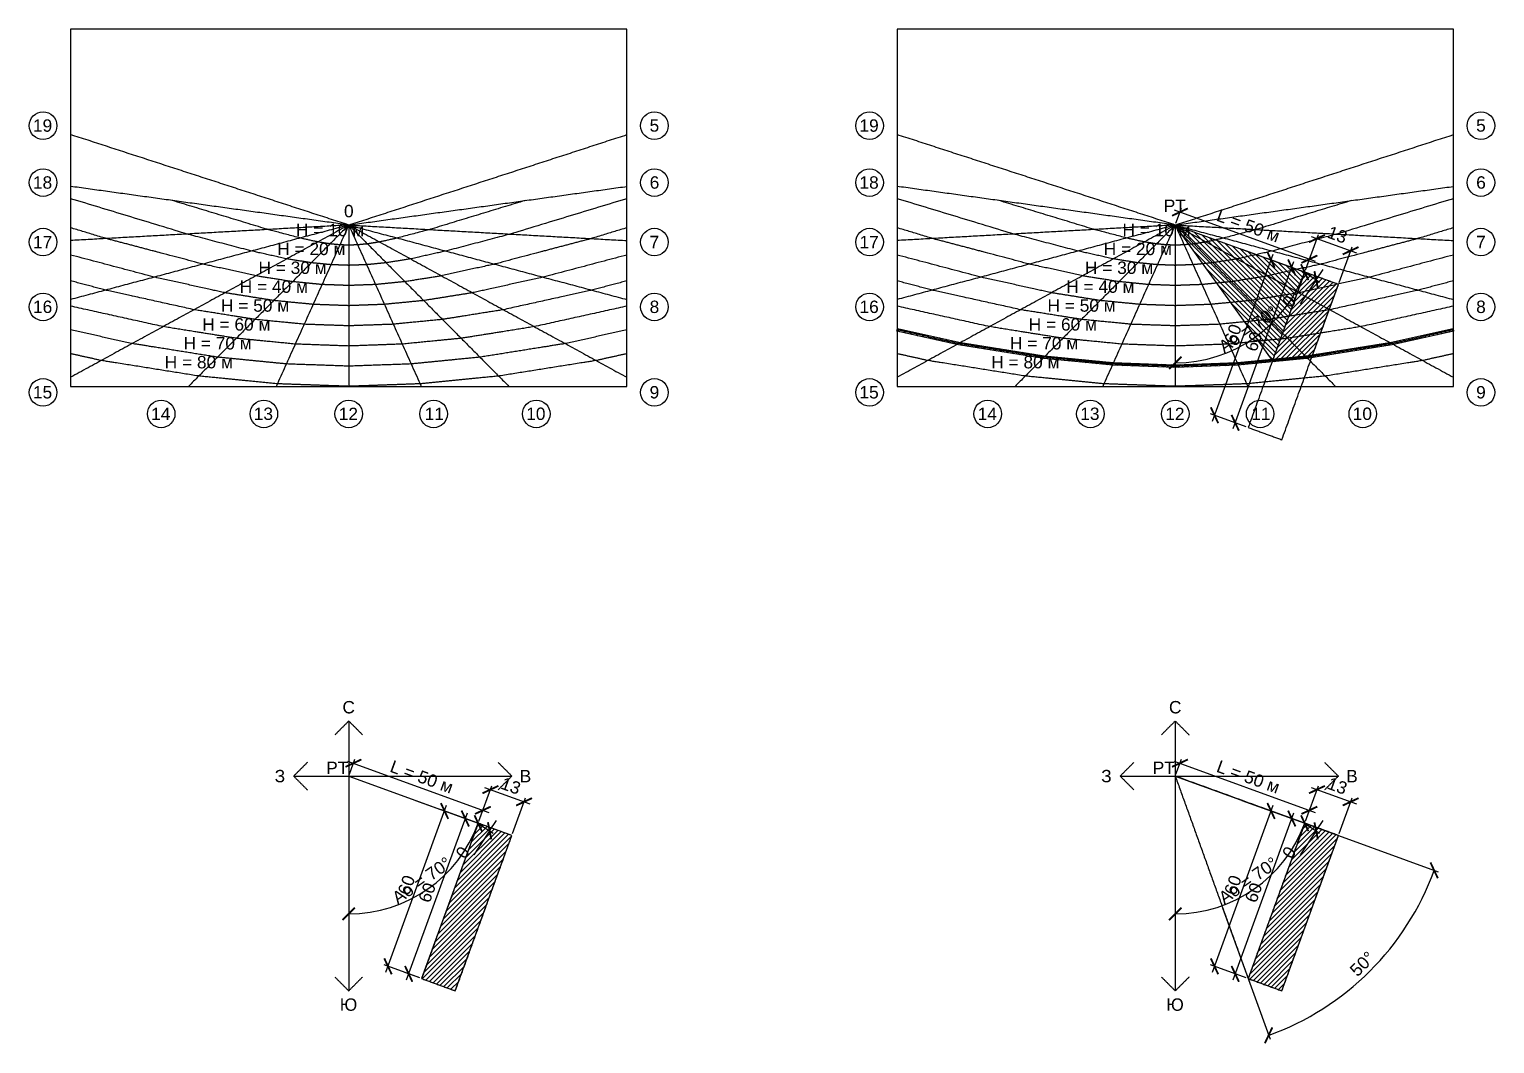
# Model space of a CAD drawing. Header units: metres. Extents: x -116 to 1000, y -497 to 102.
# Drawn here: x -116 to 416, y -497 to -129 of the extents above; entities that cross this region are included whole.
import ezdxf

# ---------------------------------------------------------------- set-up
doc = ezdxf.new("R2010")
doc.units = ezdxf.units.M
doc.layers.add('188', color=7, linetype='Continuous', true_color=0x000000)
doc.styles.add('Meters Architectural', font='arial.ttf')
doc.dimstyles.new('Meters Architectural', dxfattribs={"dimscale": 1.5, "dimtxt": 3, "dimasz": 3, "dimexe": 1, "dimexo": 0.5, "dimgap": 1, "dimtad": 1, "dimtoh": 1, "dimdec": 0, "dimzin": 1, "dimdsep": 46, "dimtxsty": 'Meters Architectural', "dimblk": 'ARCHTICK', "dimcen": 3, "dimdle": 1.5, "dimadec": 0, "dimazin": 1, "dimtfac": 1, "dimtdec": 4, "dimtix": 1, "dimtofl": 0, "dimtmove": 1, "dimatfit": 3, "dimldrblk": 'OPEN90', "dimfxl": 1, "dimtolj": 1, "dimtzin": 1, "dimarcsym": 0})
pattern_1 = [(45, (-9e-14, 2e-13), (-0.8838835, 0.8838835), [])]

# ---------------------------------------------------------------- blocks, each defined once
blk = doc.blocks.new('_ArchTick')
at = {"color": 0, "linetype": 'ByBlock', "const_width": 0.15}
blk.add_lwpolyline([(-0.5, -0.5), (0.5, 0.5)], dxfattribs=at)
blk = doc.blocks.new('*D3')
at = {"layer": '188', "color": 0, "lineweight": -2}
for p, q in [((-0.4, -394.53), (50.81, -413.17)), ((0.26, -399.3), (2.22, -393.89)), ((47.24, -416.4), (49.21, -410.99))]:
    blk.add_line(p, q, dxfattribs=at)
at = {"layer": 'Defpoints', "color": 0}
for p in [(0, -400), (48.69, -412.4), (46.98, -417.1)]:
    blk.add_point(p, dxfattribs=at)
at = {"layer": '188', "color": 0, "lineweight": -2, "xscale": 4.5, "yscale": 4.5, "zscale": 4.5}
for p, rotation in [((1.71, -395.3), 160), ((48.69, -412.4), 340)]:
    blk.add_blockref('_ArchTick', p, dxfattribs=dict(at, rotation=rotation))
at = {"layer": '188', "color": 0, "insert": (26.5, -400.28), "char_height": 4.5, "attachment_point": 5, "rotation": 340, "style": 'Meters Architectural'}
blk.add_mtext('\\A1;L = 50 м', dxfattribs=at)
blk = doc.blocks.new('*D4')
at = {"layer": '188', "color": 0, "lineweight": -2}
for p, q in [((299.6, -194.53), (350.81, -213.17)), ((300.26, -199.3), (302.22, -193.89)), ((347.24, -216.4), (349.21, -210.99))]:
    blk.add_line(p, q, dxfattribs=at)
at = {"layer": 'Defpoints', "color": 0}
for p in [(300, -200), (348.69, -212.4), (346.98, -217.1)]:
    blk.add_point(p, dxfattribs=at)
at = {"layer": '188', "color": 0, "lineweight": -2, "xscale": 4.5, "yscale": 4.5, "zscale": 4.5}
for p, rotation in [((301.71, -195.3), 160), ((348.69, -212.4), 340)]:
    blk.add_blockref('_ArchTick', p, dxfattribs=dict(at, rotation=rotation))
at = {"layer": '188', "color": 0, "insert": (326.5, -200.28), "char_height": 4.5, "attachment_point": 5, "rotation": 340, "style": 'Meters Architectural'}
blk.add_mtext('\\A1;L = 50 м', dxfattribs=at)
blk = doc.blocks.new('*D5')
at = {"layer": '188', "color": 0, "lineweight": -2}
for p, q in [((299.6, -394.53), (350.81, -413.17)), ((300.26, -399.3), (302.22, -393.89)), ((347.24, -416.4), (349.21, -410.99))]:
    blk.add_line(p, q, dxfattribs=at)
at = {"layer": 'Defpoints', "color": 0}
for p in [(300, -400), (348.69, -412.4), (346.98, -417.1)]:
    blk.add_point(p, dxfattribs=at)
at = {"layer": '188', "color": 0, "lineweight": -2, "xscale": 4.5, "yscale": 4.5, "zscale": 4.5}
for p, rotation in [((301.71, -395.3), 160), ((348.69, -412.4), 340)]:
    blk.add_blockref('_ArchTick', p, dxfattribs=dict(at, rotation=rotation))
at = {"layer": '188', "color": 0, "insert": (326.5, -400.28), "char_height": 4.5, "attachment_point": 5, "rotation": 340, "style": 'Meters Architectural'}
blk.add_mtext('\\A1;L = 50 м', dxfattribs=at)
blk = doc.blocks.new('*D6')
at = {"layer": '188', "color": 0, "lineweight": -2}
for p, q in [((21, -473.89), (43.06, -413.28)), ((46.28, -416.84), (40.88, -414.88)), ((25.76, -473.23), (20.36, -471.26))]:
    blk.add_line(p, q, dxfattribs=at)
at = {"layer": 'Defpoints', "color": 0}
for p in [(42.29, -415.39), (46.98, -417.1), (26.46, -473.48)]:
    blk.add_point(p, dxfattribs=at)
at = {"layer": '188', "color": 0, "lineweight": -2, "xscale": 4.5, "yscale": 4.5, "zscale": 4.5}
for p, rotation in [((42.29, -415.39), 70), ((21.76, -471.77), 250)]:
    blk.add_blockref('_ArchTick', p, dxfattribs=dict(at, rotation=rotation))
at = {"layer": '188', "color": 0, "insert": (28.46, -442.28), "char_height": 4.5, "attachment_point": 5, "rotation": 70, "style": 'Meters Architectural'}
blk.add_mtext('\\A1;60', dxfattribs=at)
blk = doc.blocks.new('*D7')
at = {"layer": '188', "color": 0, "lineweight": -2}
for p, q in [((51.14, -419.87), (45.36, -428.55)), ((47.61, -417.52), (52.39, -420.71)), ((47.61, -417.52), (52.39, -420.71)), ((51.14, -419.87), (53.64, -416.13))]:
    blk.add_line(p, q, dxfattribs=at)
at = {"layer": 'Defpoints', "color": 0}
for p in [(46.98, -417.1), (46.98, -417.1), (51.14, -419.87)]:
    blk.add_point(p, dxfattribs=at)
at = {"layer": '188', "color": 0, "lineweight": -2, "xscale": 4.5, "yscale": 4.5, "zscale": 4.5}
for rotation in [236.3099324740203, 56.30993247402022]:
    blk.add_blockref('_ArchTick', (51.14, -419.87), dxfattribs=dict(at, rotation=rotation))
at = {"layer": '188', "color": 0, "insert": (41.35, -427.72), "char_height": 4.5, "attachment_point": 5, "rotation": 56.3099, "style": 'Meters Architectural'}
blk.add_mtext('\\A1;0', dxfattribs=at)
blk = doc.blocks.new('*D8')
at = {"layer": '188', "color": 0, "lineweight": -2}
for p, q in [((13.48, -471.15), (35.54, -410.54)), ((46.28, -416.84), (33.36, -412.14)), ((25.76, -473.23), (12.84, -468.52))]:
    blk.add_line(p, q, dxfattribs=at)
at = {"layer": 'Defpoints', "color": 0}
for p in [(34.77, -412.65), (46.98, -417.1), (26.46, -473.48)]:
    blk.add_point(p, dxfattribs=at)
at = {"layer": '188', "color": 0, "lineweight": -2, "xscale": 4.5, "yscale": 4.5, "zscale": 4.5}
for p, rotation in [((34.77, -412.65), 70), ((14.25, -469.04), 250)]:
    blk.add_blockref('_ArchTick', p, dxfattribs=dict(at, rotation=rotation))
at = {"layer": '188', "color": 0, "insert": (20.94, -439.55), "char_height": 4.5, "attachment_point": 5, "rotation": 70, "style": 'Meters Architectural'}
blk.add_mtext('\\A1;60', dxfattribs=at)
blk = doc.blocks.new('*D9')
at = {"layer": '188', "color": 0, "lineweight": -2}
for p, q in [((47.24, -416.4), (51.94, -403.48)), ((49.32, -404.12), (65.76, -410.1)), ((59.46, -420.84), (64.16, -407.92))]:
    blk.add_line(p, q, dxfattribs=at)
at = {"layer": 'Defpoints', "color": 0}
for p in [(63.65, -409.33), (46.98, -417.1), (59.2, -421.55)]:
    blk.add_point(p, dxfattribs=at)
at = {"layer": '188', "color": 0, "lineweight": -2, "xscale": 4.5, "yscale": 4.5, "zscale": 4.5}
for p, rotation in [((51.43, -404.89), 160), ((63.65, -409.33), 340)]:
    blk.add_blockref('_ArchTick', p, dxfattribs=dict(at, rotation=rotation))
at = {"layer": '188', "color": 0, "insert": (58.84, -403.54), "char_height": 4.5, "attachment_point": 5, "rotation": 340, "style": 'Meters Architectural'}
blk.add_mtext('\\A1;13', dxfattribs=at)
blk = doc.blocks.new('*D10')
at = {"layer": '188', "color": 0, "lineweight": -2}
for p, q in [((321, -273.89), (343.06, -213.28)), ((346.28, -216.84), (340.88, -214.88)), ((325.76, -273.23), (320.36, -271.26))]:
    blk.add_line(p, q, dxfattribs=at)
at = {"layer": 'Defpoints', "color": 0}
for p in [(342.29, -215.39), (346.98, -217.1), (326.46, -273.48)]:
    blk.add_point(p, dxfattribs=at)
at = {"layer": '188', "color": 0, "lineweight": -2, "xscale": 4.5, "yscale": 4.5, "zscale": 4.5}
for p, rotation in [((342.29, -215.39), 70.00000000000003), ((321.76, -271.77), 250)]:
    blk.add_blockref('_ArchTick', p, dxfattribs=dict(at, rotation=rotation))
at = {"layer": '188', "color": 0, "insert": (328.46, -242.28), "char_height": 4.5, "attachment_point": 5, "rotation": 70, "style": 'Meters Architectural'}
blk.add_mtext('\\A1;60', dxfattribs=at)
blk = doc.blocks.new('*D11')
at = {"layer": '188', "color": 0, "lineweight": -2}
for p, q in [((347.61, -217.52), (352.39, -220.71)), ((347.61, -217.52), (352.39, -220.71)), ((351.14, -219.87), (353.64, -216.13)), ((351.14, -219.87), (345.36, -228.55))]:
    blk.add_line(p, q, dxfattribs=at)
at = {"layer": 'Defpoints', "color": 0}
for p in [(346.98, -217.1), (346.98, -217.1), (351.14, -219.87)]:
    blk.add_point(p, dxfattribs=at)
at = {"layer": '188', "color": 0, "lineweight": -2, "xscale": 4.5, "yscale": 4.5, "zscale": 4.5}
for rotation in [236.3099324740203, 56.30993247402022]:
    blk.add_blockref('_ArchTick', (351.14, -219.87), dxfattribs=dict(at, rotation=rotation))
at = {"layer": '188', "color": 0, "insert": (341.35, -227.72), "char_height": 4.5, "attachment_point": 5, "rotation": 56.3099, "style": 'Meters Architectural'}
blk.add_mtext('\\A1;0', dxfattribs=at)
blk = doc.blocks.new('*D12')
at = {"layer": '188', "color": 0, "lineweight": -2}
for p, q in [((313.48, -271.15), (335.54, -210.54)), ((346.28, -216.84), (333.36, -212.14)), ((325.76, -273.23), (312.84, -268.52))]:
    blk.add_line(p, q, dxfattribs=at)
at = {"layer": 'Defpoints', "color": 0}
for p in [(334.77, -212.65), (346.98, -217.1), (326.46, -273.48)]:
    blk.add_point(p, dxfattribs=at)
at = {"layer": '188', "color": 0, "lineweight": -2, "xscale": 4.5, "yscale": 4.5, "zscale": 4.5}
for p, rotation in [((334.77, -212.65), 70.00000000000003), ((314.25, -269.04), 250)]:
    blk.add_blockref('_ArchTick', p, dxfattribs=dict(at, rotation=rotation))
at = {"layer": '188', "color": 0, "insert": (320.94, -239.55), "char_height": 4.5, "attachment_point": 5, "rotation": 70, "style": 'Meters Architectural'}
blk.add_mtext('\\A1;60', dxfattribs=at)
blk = doc.blocks.new('*D13')
at = {"layer": '188', "color": 0, "lineweight": -2}
for p, q in [((347.24, -216.4), (351.94, -203.48)), ((349.32, -204.12), (365.76, -210.1)), ((359.46, -220.84), (364.16, -207.92))]:
    blk.add_line(p, q, dxfattribs=at)
at = {"layer": 'Defpoints', "color": 0}
for p in [(363.65, -209.33), (346.98, -217.1), (359.2, -221.55)]:
    blk.add_point(p, dxfattribs=at)
at = {"layer": '188', "color": 0, "lineweight": -2, "xscale": 4.5, "yscale": 4.5, "zscale": 4.5}
for p, rotation in [((351.43, -204.89), 159.9999999999999), ((363.65, -209.33), 340)]:
    blk.add_blockref('_ArchTick', p, dxfattribs=dict(at, rotation=rotation))
at = {"layer": '188', "color": 0, "insert": (358.84, -203.54), "char_height": 4.5, "attachment_point": 5, "rotation": 340, "style": 'Meters Architectural'}
blk.add_mtext('\\A1;13', dxfattribs=at)
blk = doc.blocks.new('*D14')
at = {"layer": '188', "color": 0, "lineweight": -2}
for p, q in [((347.69, -417.36), (395.38, -434.72)), ((317.2, -447.75), (334.39, -495.5))]:
    blk.add_line(p, q, dxfattribs=at)
blk.add_arc((300, -400), 100, 289.8056, 340, dxfattribs=at)
at = {"layer": 'Defpoints', "color": 0}
for p in [(300, -400), (300, -400), (346.98, -417.1), (316.94, -447.04), (359.53, -480.35)]:
    blk.add_point(p, dxfattribs=at)
at = {"layer": '188', "color": 0, "lineweight": -2, "xscale": 4.5, "yscale": 4.5, "zscale": 4.5}
for p, rotation in [((393.97, -434.2), 69.99999999999997), ((333.88, -494.08), 199.8055710922652)]:
    blk.add_blockref('_ArchTick', p, dxfattribs=dict(at, rotation=rotation))
at = {"layer": '188', "color": 0, "insert": (367.91, -468.14), "char_height": 4.5, "attachment_point": 5, "rotation": 44.9028, "style": 'Meters Architectural'}
blk.add_mtext('\\A1;50%%d', dxfattribs=at)
blk = doc.blocks.new('_Open90')
at = {"color": 0, "linetype": 'ByBlock', "lineweight": -2}
for p, q in [((0, 0), (-1, 0)), ((-0.5, 0.5), (0, 0)), ((0, 0), (-0.5, -0.5))]:
    blk.add_line(p, q, dxfattribs=at)
blk = doc.blocks.new('*D15')
at = {"layer": '188', "color": 0, "lineweight": -2}
for p, q in [((321, -473.89), (343.06, -413.28)), ((346.28, -416.84), (340.88, -414.88)), ((325.76, -473.23), (320.36, -471.26))]:
    blk.add_line(p, q, dxfattribs=at)
at = {"layer": 'Defpoints', "color": 0}
for p in [(342.29, -415.39), (346.98, -417.1), (326.46, -473.48)]:
    blk.add_point(p, dxfattribs=at)
at = {"layer": '188', "color": 0, "lineweight": -2, "xscale": 4.5, "yscale": 4.5, "zscale": 4.5}
for p, rotation in [((342.29, -415.39), 70.00000000000003), ((321.76, -471.77), 250)]:
    blk.add_blockref('_ArchTick', p, dxfattribs=dict(at, rotation=rotation))
at = {"layer": '188', "color": 0, "insert": (328.46, -442.28), "char_height": 4.5, "attachment_point": 5, "rotation": 70, "style": 'Meters Architectural'}
blk.add_mtext('\\A1;60', dxfattribs=at)
blk = doc.blocks.new('*D16')
at = {"layer": '188', "color": 0, "lineweight": -2}
for p, q in [((351.14, -419.87), (345.36, -428.55)), ((347.61, -417.52), (352.39, -420.71)), ((347.61, -417.52), (352.39, -420.71)), ((351.14, -419.87), (353.64, -416.13))]:
    blk.add_line(p, q, dxfattribs=at)
at = {"layer": 'Defpoints', "color": 0}
for p in [(346.98, -417.1), (346.98, -417.1), (351.14, -419.87)]:
    blk.add_point(p, dxfattribs=at)
at = {"layer": '188', "color": 0, "lineweight": -2, "xscale": 4.5, "yscale": 4.5, "zscale": 4.5}
for rotation in [236.3099324740203, 56.30993247402022]:
    blk.add_blockref('_ArchTick', (351.14, -419.87), dxfattribs=dict(at, rotation=rotation))
at = {"layer": '188', "color": 0, "insert": (341.35, -427.72), "char_height": 4.5, "attachment_point": 5, "rotation": 56.3099, "style": 'Meters Architectural'}
blk.add_mtext('\\A1;0', dxfattribs=at)
blk = doc.blocks.new('*D17')
at = {"layer": '188', "color": 0, "lineweight": -2}
for p, q in [((313.48, -471.15), (335.54, -410.54)), ((346.28, -416.84), (333.36, -412.14)), ((325.76, -473.23), (312.84, -468.52))]:
    blk.add_line(p, q, dxfattribs=at)
at = {"layer": 'Defpoints', "color": 0}
for p in [(334.77, -412.65), (346.98, -417.1), (326.46, -473.48)]:
    blk.add_point(p, dxfattribs=at)
at = {"layer": '188', "color": 0, "lineweight": -2, "xscale": 4.5, "yscale": 4.5, "zscale": 4.5}
for p, rotation in [((334.77, -412.65), 70.00000000000003), ((314.25, -469.04), 250)]:
    blk.add_blockref('_ArchTick', p, dxfattribs=dict(at, rotation=rotation))
at = {"layer": '188', "color": 0, "insert": (320.94, -439.55), "char_height": 4.5, "attachment_point": 5, "rotation": 70, "style": 'Meters Architectural'}
blk.add_mtext('\\A1;60', dxfattribs=at)
blk = doc.blocks.new('*D18')
at = {"layer": '188', "color": 0, "lineweight": -2}
for p, q in [((347.24, -416.4), (351.94, -403.48)), ((349.32, -404.12), (365.76, -410.1)), ((359.46, -420.84), (364.16, -407.92))]:
    blk.add_line(p, q, dxfattribs=at)
at = {"layer": 'Defpoints', "color": 0}
for p in [(363.65, -409.33), (346.98, -417.1), (359.2, -421.55)]:
    blk.add_point(p, dxfattribs=at)
at = {"layer": '188', "color": 0, "lineweight": -2, "xscale": 4.5, "yscale": 4.5, "zscale": 4.5}
for p, rotation in [((351.43, -404.89), 159.9999999999999), ((363.65, -409.33), 340)]:
    blk.add_blockref('_ArchTick', p, dxfattribs=dict(at, rotation=rotation))
at = {"layer": '188', "color": 0, "insert": (358.84, -403.54), "char_height": 4.5, "attachment_point": 5, "rotation": 340, "style": 'Meters Architectural'}
blk.add_mtext('\\A1;13', dxfattribs=at)
blk = doc.blocks.new('*D21')
at = {"layer": '188', "color": 0, "lineweight": -2}
for p, q in [((24.2, -408.81), (48.39, -417.61)), ((0, -425.75), (0, -451.5))]:
    blk.add_line(p, q, dxfattribs=at)
blk.add_arc((0, -400), 50, 270, 340, dxfattribs=at)
at = {"layer": 'Defpoints', "color": 0}
for p in [(0, -400), (0, -400), (23.49, -408.55), (0, -425), (19.8, -445.91)]:
    blk.add_point(p, dxfattribs=at)
at = {"layer": '188', "color": 0, "lineweight": -2, "xscale": 4.5, "yscale": 4.5, "zscale": 4.5}
for p, rotation in [((46.98, -417.1), 70.0000000000001), ((0, -450), 180)]:
    blk.add_blockref('_ArchTick', p, dxfattribs=dict(at, rotation=rotation))
at = {"layer": '188', "color": 0, "insert": (26.5, -437.85), "char_height": 4.5, "attachment_point": 5, "rotation": 35, "style": 'Meters Architectural'}
blk.add_mtext('Aо = 70°', dxfattribs=at)
blk = doc.blocks.new('*D22')
at = {"layer": '188', "color": 0, "lineweight": -2}
for p, q in [((324.2, -208.81), (348.39, -217.61)), ((300, -225.75), (300, -251.5))]:
    blk.add_line(p, q, dxfattribs=at)
blk.add_arc((300, -200), 50, 270, 340, dxfattribs=at)
at = {"layer": 'Defpoints', "color": 0}
for p in [(300, -200), (300, -200), (323.49, -208.55), (300, -225), (319.8, -245.91)]:
    blk.add_point(p, dxfattribs=at)
at = {"layer": '188', "color": 0, "lineweight": -2, "xscale": 4.5, "yscale": 4.5, "zscale": 4.5}
for p, rotation in [((346.98, -217.1), 69.99999999999997), ((300, -250), 180)]:
    blk.add_blockref('_ArchTick', p, dxfattribs=dict(at, rotation=rotation))
at = {"layer": '188', "color": 0, "insert": (326.5, -237.85), "char_height": 4.5, "attachment_point": 5, "rotation": 35, "style": 'Meters Architectural'}
blk.add_mtext('Aо = 70°', dxfattribs=at)
blk = doc.blocks.new('*D23')
at = {"layer": '188', "color": 0, "lineweight": -2}
for p, q in [((324.2, -408.81), (348.39, -417.61)), ((300, -425.75), (300, -451.5))]:
    blk.add_line(p, q, dxfattribs=at)
blk.add_arc((300, -400), 50, 270, 340, dxfattribs=at)
at = {"layer": 'Defpoints', "color": 0}
for p in [(300, -400), (300, -400), (323.49, -408.55), (300, -425), (319.8, -445.91)]:
    blk.add_point(p, dxfattribs=at)
at = {"layer": '188', "color": 0, "lineweight": -2, "xscale": 4.5, "yscale": 4.5, "zscale": 4.5}
for p, rotation in [((346.98, -417.1), 70.0000000000001), ((300, -450), 180)]:
    blk.add_blockref('_ArchTick', p, dxfattribs=dict(at, rotation=rotation))
at = {"layer": '188', "color": 0, "insert": (326.5, -437.85), "char_height": 4.5, "attachment_point": 5, "rotation": 35, "style": 'Meters Architectural'}
blk.add_mtext('Aо = 70°', dxfattribs=at)

msp = doc.modelspace()

# ---------------------------------------------------------------- hatches: boundary and pattern name
at = {"layer": '188', "true_color": 0xff6b6b, "extrusion": (0, 0, -1)}
h = msp.add_hatch(dxfattribs=at)
h.set_pattern_fill('Hatch1', color=11, scale=10, angle=45, style=0, pattern_type=2)
h.set_pattern_definition([(45, (2e-14, 0), (-0.8838835, 0.8838835), [])])
h.paths.add_polyline_path([(-300, -200), (-346.98, -217.1), (-335.31, -249.18)], flags=0)
at = {"layer": '188', "true_color": 0xd671f5}
h = msp.add_hatch(dxfattribs=at)
h.set_pattern_fill('Hatch1', color=201, scale=10, angle=45, style=0, pattern_type=2)
h.set_pattern_definition([(45, (-1e-13, 1e-13), (-0.8838835, 0.8838835), [])])
h.paths.add_polyline_path([(347.63, -247.97), (349.71, -247.63), (359.2, -221.55), (346.98, -217.1), (335.31, -249.18)], flags=0)
at = {"layer": '188', "true_color": 0xd671f5, "extrusion": (0, 0, -1)}
h = msp.add_hatch(dxfattribs=at)
h.set_pattern_fill('Hatch1', color=201, scale=10, angle=45, style=0, pattern_type=2)
h.set_pattern_definition([(45, (7e-15, 0), (-0.8838835, 0.8838835), [])])
h.paths.add_polyline_path([(-401.05, -238.57), (-378.68, -243.52), (-347.7, -248.46), (-322.7, -250.92), (-300, -251.73), (-277.3, -250.92), (-252.3, -248.46), (-221.32, -243.52), (-198.95, -238.57), (-199.16, -237.59), (-221.5, -242.53), (-252.43, -247.47), (-277.37, -249.93), (-300, -250.73), (-322.63, -249.93), (-347.57, -247.47), (-378.5, -242.53), (-400.84, -237.59)], flags=0)
at = {"layer": '188', "true_color": 0xd671f5}
h = msp.add_hatch(dxfattribs=at)
h.set_pattern_fill('Hatch1', color=201, scale=10, angle=45, style=0, pattern_type=2)
h.set_pattern_definition(pattern_1)
h.paths.add_polyline_path([(46.98, -417.1), (26.46, -473.48), (38.68, -477.93), (59.2, -421.55)], flags=0)
h = msp.add_hatch(dxfattribs=at)
h.set_pattern_fill('Hatch1', color=201, scale=10, angle=45, style=0, pattern_type=2)
h.set_pattern_definition(pattern_1)
h.paths.add_polyline_path([(346.98, -417.1), (326.46, -473.48), (338.68, -477.93), (359.2, -421.55)], flags=0)

# ---------------------------------------------------------------- linework, layer by layer
at = {"layer": '188'}
for p, q in [((300, -200), (346.98, -217.1)), ((0, -380), (0, -477.93)), ((300, -380), (300, -477.93)), ((-20, -400), (59.2, -400)), ((0, -400), (46.98, -417.1)), ((280, -400), (359.2, -400)), ((300, -400), (346.98, -417.1))]:
    msp.add_line(p, q, dxfattribs=at)
for points in [[(-100.95, -258.55), (100.95, -258.55), (100.95, -128.97), (-100.95, -128.97)], [(199.05, -258.55), (400.95, -258.55), (400.95, -128.97), (199.05, -128.97)], [(300, -200), (346.98, -217.1), (335.31, -249.18)], [(347.63, -247.97), (349.71, -247.63), (359.2, -221.55), (346.98, -217.1), (335.31, -249.18)], [(401.05, -238.57), (378.68, -243.52), (347.7, -248.46), (322.7, -250.92), (300, -251.73), (277.3, -250.92), (252.3, -248.46), (221.32, -243.52), (198.95, -238.57), (199.16, -237.59), (221.5, -242.53), (252.43, -247.47), (277.37, -249.93), (300, -250.73), (322.63, -249.93), (347.57, -247.47), (378.5, -242.53), (400.84, -237.59)], [(46.98, -417.1), (26.46, -473.48), (38.68, -477.93), (59.2, -421.55)], [(346.98, -417.1), (326.46, -473.48), (338.68, -477.93), (359.2, -421.55)]]:
    msp.add_lwpolyline(points, close=True, dxfattribs=at)
for centre in [(-110.95, -163.95), (110.95, -163.95), (189.05, -163.95), (410.95, -163.95), (-110.95, -184.6), (110.95, -184.6), (189.05, -184.6), (410.95, -184.6), (-110.95, -206.2), (110.95, -206.2), (189.05, -206.2), (410.95, -206.2), (-110.95, -229.73), (110.95, -229.73), (189.05, -229.73), (410.95, -229.73), (-110.95, -260.74), (110.95, -260.74), (189.05, -260.74), (410.95, -260.74), (-68.07, -268.55), (-30.81, -268.55), (0, -268.55), (30.81, -268.55), (68.07, -268.55), (231.93, -268.55), (269.19, -268.55), (300, -268.55), (330.81, -268.55), (368.07, -268.55)]:
    msp.add_circle(centre, 5, dxfattribs=at)
for points in [[(0, -200), (-50.47, -183.6), (-100.95, -167.2)], [(0, -200), (50.47, -183.6), (100.95, -167.2)], [(300, -200), (249.53, -183.6), (199.05, -167.2)], [(300, -200), (350.47, -183.6), (400.95, -167.2)], [(0, -200), (-50.47, -193), (-100.95, -185.99)], [(0, -200), (50.47, -193), (100.95, -185.99)], [(300, -200), (249.53, -193), (199.05, -185.99)], [(300, -200), (350.47, -193), (400.95, -185.99)], [(0, -200), (-50.47, -202.82), (-100.95, -205.64)], [(0, -200), (-50.47, -213.52), (-100.95, -227.05)], [(0, -200), (-50.47, -227.63), (-100.95, -255.27)], [(0, -200), (-29.07, -229.28), (-58.14, -258.55)], [(0, -200), (-13.16, -229.28), (-26.31, -258.55)], [(0, -200), (0, -229.28), (0, -258.55)], [(0, -200), (13.16, -229.28), (26.31, -258.55)], [(0, -200), (29.07, -229.28), (58.14, -258.55)], [(0, -200), (50.47, -227.63), (100.95, -255.27)], [(0, -200), (50.47, -213.52), (100.95, -227.05)], [(0, -200), (50.47, -202.82), (100.95, -205.64)], [(300, -200), (249.53, -202.82), (199.05, -205.64)], [(300, -200), (249.53, -213.52), (199.05, -227.05)], [(300, -200), (249.53, -227.63), (199.05, -255.27)], [(300, -200), (270.93, -229.28), (241.86, -258.55)], [(300, -200), (286.84, -229.28), (273.69, -258.55)], [(300, -200), (300, -229.28), (300, -258.55)], [(300, -200), (313.16, -229.28), (326.31, -258.55)], [(300, -200), (329.07, -229.28), (358.14, -258.55)], [(300, -200), (350.47, -227.63), (400.95, -255.27)], [(300, -200), (350.47, -213.52), (400.95, -227.05)], [(300, -200), (350.47, -202.82), (400.95, -205.64)], [(346.98, -217.1), (336.72, -245.29), (326.46, -273.48)], [(359.2, -221.55), (353.09, -219.32), (346.98, -217.1)], [(338.68, -277.93), (348.94, -249.74), (359.2, -221.55)], [(326.46, -273.48), (332.57, -275.71), (338.68, -277.93)], [(0, -380), (-2.5, -382.5), (-5, -385)], [(0, -380), (2.5, -382.5), (5, -385)], [(300, -380), (297.5, -382.5), (295, -385)], [(300, -380), (302.5, -382.5), (305, -385)], [(-15, -395), (-17.5, -397.5), (-20, -400)], [(54.2, -395), (56.7, -397.5), (59.2, -400)], [(285, -395), (282.5, -397.5), (280, -400)], [(354.2, -395), (356.7, -397.5), (359.2, -400)], [(-20, -400), (-17.5, -402.5), (-15, -405)], [(59.2, -400), (56.7, -402.5), (54.2, -405)], [(280, -400), (282.5, -402.5), (285, -405)], [(300, -400), (313.23, -436.74), (326.46, -473.48)], [(359.2, -421.55), (329.6, -410.77), (300, -400)], [(359.2, -400), (356.7, -402.5), (354.2, -405)], [(46.98, -417.1), (36.72, -445.29), (26.46, -473.48)], [(59.2, -421.55), (53.09, -419.32), (46.98, -417.1)], [(346.98, -417.1), (336.72, -445.29), (326.46, -473.48)], [(359.2, -421.55), (353.09, -419.32), (346.98, -417.1)], [(38.68, -477.93), (48.94, -449.74), (59.2, -421.55)], [(338.68, -477.93), (348.94, -449.74), (359.2, -421.55)], [(-5, -472.93), (-2.5, -475.43), (0, -477.93)], [(5, -472.93), (2.5, -475.43), (0, -477.93)], [(295, -472.93), (297.5, -475.43), (300, -477.93)], [(305, -472.93), (302.5, -475.43), (300, -477.93)], [(26.46, -473.48), (32.57, -475.71), (38.68, -477.93)], [(326.46, -473.48), (332.57, -475.71), (338.68, -477.93)]]:
    msp.add_open_spline(points, degree=2, dxfattribs=at)
for points, knots in [([(100.95, -190.44), (79.8, -196.86), (58.66, -203.28), (46.97, -206.37), (35.29, -209.45), (28.87, -210.87), (22.45, -212.29), (18.03, -213), (13.61, -213.7), (10.04, -214.06), (6.47, -214.41), (3.24, -214.52), (0, -214.64), (-3.24, -214.52), (-6.47, -214.41), (-10.04, -214.06), (-13.61, -213.7), (-18.03, -213), (-22.45, -212.29), (-28.87, -210.87), (-35.29, -209.45), (-46.97, -206.37), (-58.66, -203.28), (-79.8, -196.86), (-100.95, -190.44)], [0.389854, 0.389854, 0.389854, 1, 1, 2, 2, 3, 3, 4, 4, 5, 5, 6, 6, 7, 7, 8, 8, 9, 9, 10, 10, 11, 11, 11.610146, 11.610146, 11.610146]), ([(63.98, -191.12), (46.66, -196.38), (29.33, -201.64), (23.49, -203.18), (17.64, -204.73), (14.43, -205.44), (11.23, -206.15), (9.02, -206.5), (6.8, -206.85), (5.02, -207.03), (3.24, -207.2), (1.62, -207.26), (0, -207.32), (-1.62, -207.26), (-3.24, -207.2), (-5.02, -207.03), (-6.8, -206.85), (-9.02, -206.5), (-11.23, -206.15), (-14.43, -205.44), (-17.64, -204.73), (-23.49, -203.18), (-29.33, -201.64), (-46.66, -196.38), (-63.98, -191.12)], [0, 0, 0, 1, 1, 2, 2, 3, 3, 4, 4, 5, 5, 6, 6, 7, 7, 8, 8, 9, 9, 10, 10, 11, 11, 12, 12, 12]), ([(400.95, -190.44), (379.8, -196.86), (358.66, -203.28), (346.97, -206.37), (335.29, -209.45), (328.87, -210.87), (322.45, -212.29), (318.03, -213), (313.61, -213.7), (310.04, -214.06), (306.47, -214.41), (303.24, -214.52), (300, -214.64), (296.76, -214.52), (293.53, -214.41), (289.96, -214.06), (286.39, -213.7), (281.97, -213), (277.55, -212.29), (271.13, -210.87), (264.71, -209.45), (253.03, -206.37), (241.34, -203.28), (220.2, -196.86), (199.05, -190.44)], [0.389854, 0.389854, 0.389854, 1, 1, 2, 2, 3, 3, 4, 4, 5, 5, 6, 6, 7, 7, 8, 8, 9, 9, 10, 10, 11, 11, 11.610146, 11.610146, 11.610146]), ([(363.98, -191.12), (346.66, -196.38), (329.33, -201.64), (323.49, -203.18), (317.64, -204.73), (314.43, -205.44), (311.23, -206.15), (309.02, -206.5), (306.8, -206.85), (305.02, -207.03), (303.24, -207.2), (301.62, -207.26), (300, -207.32), (298.38, -207.26), (296.76, -207.2), (294.98, -207.03), (293.2, -206.85), (290.98, -206.5), (288.77, -206.15), (285.57, -205.44), (282.36, -204.73), (276.51, -203.18), (270.67, -201.64), (253.34, -196.38), (236.02, -191.12)], [0, 0, 0, 1, 1, 2, 2, 3, 3, 4, 4, 5, 5, 6, 6, 7, 7, 8, 8, 9, 9, 10, 10, 11, 11, 12, 12, 12]), ([(100.95, -200.99), (94.47, -202.95), (87.99, -204.92), (70.46, -209.55), (52.93, -214.18), (43.3, -216.31), (33.68, -218.44), (27.05, -219.5), (20.41, -220.56), (15.06, -221.08), (9.71, -221.61), (4.86, -221.78), (0, -221.96), (-4.86, -221.78), (-9.71, -221.61), (-15.06, -221.08), (-20.41, -220.56), (-27.05, -219.5), (-33.68, -218.44), (-43.3, -216.31), (-52.93, -214.18), (-70.46, -209.55), (-87.99, -204.92), (-94.47, -202.95), (-100.95, -200.99)], [0.875349, 0.875349, 0.875349, 1, 1, 2, 2, 3, 3, 4, 4, 5, 5, 6, 6, 7, 7, 8, 8, 9, 9, 10, 10, 11, 11, 11.124651, 11.124651, 11.124651]), ([(400.95, -200.99), (394.47, -202.95), (387.99, -204.92), (370.46, -209.55), (352.93, -214.18), (343.3, -216.31), (333.68, -218.44), (327.05, -219.5), (320.41, -220.56), (315.06, -221.08), (309.71, -221.61), (304.86, -221.78), (300, -221.96), (295.14, -221.78), (290.29, -221.61), (284.94, -221.08), (279.59, -220.56), (272.95, -219.5), (266.32, -218.44), (256.7, -216.31), (247.07, -214.18), (229.54, -209.55), (212.01, -204.92), (205.53, -202.95), (199.05, -200.99)], [0.875349, 0.875349, 0.875349, 1, 1, 2, 2, 3, 3, 4, 4, 5, 5, 6, 6, 7, 7, 8, 8, 9, 9, 10, 10, 11, 11, 11.124651, 11.124651, 11.124651]), ([(100.95, -210.88), (85.76, -214.9), (70.57, -218.91), (57.74, -221.75), (44.91, -224.59), (36.06, -226), (27.22, -227.41), (20.08, -228.11), (12.95, -228.81), (6.47, -229.04), (0, -229.28), (-6.47, -229.04), (-12.95, -228.81), (-20.08, -228.11), (-27.22, -227.41), (-36.06, -226), (-44.91, -224.59), (-57.74, -221.75), (-70.57, -218.91), (-85.76, -214.9), (-100.95, -210.88)], [1.350206, 1.350206, 1.350206, 2, 2, 3, 3, 4, 4, 5, 5, 6, 6, 7, 7, 8, 8, 9, 9, 10, 10, 10.649794, 10.649794, 10.649794]), ([(400.95, -210.88), (385.76, -214.9), (370.57, -218.91), (357.74, -221.75), (344.91, -224.59), (336.06, -226), (327.22, -227.41), (320.08, -228.11), (312.95, -228.81), (306.47, -229.04), (300, -229.28), (293.53, -229.04), (287.05, -228.81), (279.92, -228.11), (272.78, -227.41), (263.94, -226), (255.09, -224.59), (242.26, -221.75), (229.43, -218.91), (214.24, -214.9), (199.05, -210.88)], [1.350206, 1.350206, 1.350206, 2, 2, 3, 3, 4, 4, 5, 5, 6, 6, 7, 7, 8, 8, 9, 9, 10, 10, 10.649794, 10.649794, 10.649794]), ([(100.95, -220.27), (94.58, -221.96), (88.21, -223.64), (72.17, -227.19), (56.13, -230.73), (45.08, -232.5), (34.02, -234.26), (25.1, -235.14), (16.19, -236.02), (8.09, -236.31), (0, -236.59), (-8.09, -236.31), (-16.19, -236.02), (-25.1, -235.14), (-34.02, -234.26), (-45.08, -232.5), (-56.13, -230.73), (-72.17, -227.19), (-88.21, -223.64), (-94.58, -221.96), (-100.95, -220.27)], [1.782115, 1.782115, 1.782115, 2, 2, 3, 3, 4, 4, 5, 5, 6, 6, 7, 7, 8, 8, 9, 9, 10, 10, 10.217885, 10.217885, 10.217885]), ([(400.95, -220.27), (394.58, -221.96), (388.21, -223.64), (372.17, -227.19), (356.13, -230.73), (345.08, -232.5), (334.02, -234.26), (325.1, -235.14), (316.19, -236.02), (308.09, -236.31), (300, -236.59), (291.91, -236.31), (283.81, -236.02), (274.9, -235.14), (265.98, -234.26), (254.92, -232.5), (243.87, -230.73), (227.83, -227.19), (211.79, -223.64), (205.42, -221.96), (199.05, -220.27)], [1.782115, 1.782115, 1.782115, 2, 2, 3, 3, 4, 4, 5, 5, 6, 6, 7, 7, 8, 8, 9, 9, 10, 10, 10.217885, 10.217885, 10.217885]), ([(100.95, -229.45), (84.15, -233.17), (67.36, -236.88), (54.09, -239), (40.83, -241.11), (30.13, -242.17), (19.42, -243.22), (9.71, -243.57), (0, -243.91), (-9.71, -243.57), (-19.42, -243.22), (-30.13, -242.17), (-40.83, -241.11), (-54.09, -239), (-67.36, -236.88), (-84.15, -233.17), (-100.95, -229.45)], [2.127596, 2.127596, 2.127596, 3, 3, 4, 4, 5, 5, 6, 6, 7, 7, 8, 8, 9, 9, 9.872404, 9.872404, 9.872404]), ([(400.95, -229.45), (384.15, -233.17), (367.36, -236.88), (354.09, -239), (340.83, -241.11), (330.13, -242.17), (319.42, -243.22), (309.71, -243.57), (300, -243.91), (290.29, -243.57), (280.58, -243.22), (269.87, -242.17), (259.17, -241.11), (245.91, -239), (232.64, -236.88), (215.85, -233.17), (199.05, -229.45)], [2.127596, 2.127596, 2.127596, 3, 3, 4, 4, 5, 5, 6, 6, 7, 7, 8, 8, 9, 9, 9.872404, 9.872404, 9.872404]), ([(100.95, -238.08), (89.77, -240.55), (78.59, -243.03), (63.11, -245.5), (47.63, -247.97), (35.15, -249.2), (22.66, -250.42), (11.33, -250.83), (0, -251.23), (-11.33, -250.83), (-22.66, -250.42), (-35.15, -249.2), (-47.63, -247.97), (-63.11, -245.5), (-78.59, -243.03), (-89.77, -240.55), (-100.95, -238.08)], [2.502201, 2.502201, 2.502201, 3, 3, 4, 4, 5, 5, 6, 6, 7, 7, 8, 8, 9, 9, 9.497799, 9.497799, 9.497799]), ([(400.95, -238.08), (389.77, -240.55), (378.59, -243.03), (363.11, -245.5), (347.63, -247.97), (335.15, -249.2), (322.66, -250.42), (311.33, -250.83), (300, -251.23), (288.67, -250.83), (277.34, -250.42), (264.85, -249.2), (252.37, -247.97), (236.89, -245.5), (221.41, -243.03), (210.23, -240.55), (199.05, -238.08)], [2.502201, 2.502201, 2.502201, 3, 3, 4, 4, 5, 5, 6, 6, 7, 7, 8, 8, 9, 9, 9.497799, 9.497799, 9.497799]), ([(0, -258.55), (-12.95, -258.09), (-25.9, -257.63), (-40.17, -256.22), (-54.44, -254.82), (-72.13, -252), (-89.82, -249.17), (-95.38, -247.94), (-100.95, -246.71)], [6, 6, 6, 7, 7, 8, 8, 9, 9, 9.216846, 9.216846, 9.216846]), ([(100.95, -246.71), (95.38, -247.94), (89.82, -249.17), (72.13, -252), (54.44, -254.82), (40.17, -256.22), (25.9, -257.63), (12.95, -258.09), (0, -258.55)], [2.783154, 2.783154, 2.783154, 3, 3, 4, 4, 5, 5, 6, 6, 6]), ([(300, -258.55), (287.05, -258.09), (274.1, -257.63), (259.83, -256.22), (245.56, -254.82), (227.87, -252), (210.18, -249.17), (204.62, -247.94), (199.05, -246.71)], [6, 6, 6, 7, 7, 8, 8, 9, 9, 9.216846, 9.216846, 9.216846]), ([(400.95, -246.71), (395.38, -247.94), (389.82, -249.17), (372.13, -252), (354.44, -254.82), (340.17, -256.22), (325.9, -257.63), (312.95, -258.09), (300, -258.55)], [2.783154, 2.783154, 2.783154, 3, 3, 4, 4, 5, 5, 6, 6, 6])]:
    msp.add_open_spline(points, degree=2, knots=knots, dxfattribs=at)

# ---------------------------------------------------------------- texts
at = {"layer": '188', "char_height": 4.5, "attachment_point": 1, "style": 'Meters Architectural'}
for s, insert, width in [('19', (-114.63, -161.65), 22.4022), ('5', (109.2, -161.62), 15.5054), ('19', (185.37, -161.65), 22.4022), ('5', (409.2, -161.62), 15.5054), ('18', (-114.63, -182.31), 22.4022), ('6', (109.23, -182.31), 15.4076), ('18', (185.37, -182.31), 22.4022), ('6', (409.23, -182.31), 15.4076), ('РТ', (295.82, -190.75), 24.7989), ('0', (-1.72, -192.7), 15.4076), ('H = 10 м', (-19.17, -199.55), 57.4728), ('H = 10 м', (280.83, -199.55), 57.4728), ('17', (-114.61, -203.95), 22.3533), ('H = 20 м', (-25.97, -206.41), 57.4728), ('7', (109.2, -203.92), 15.4076), ('17', (185.39, -203.95), 22.3533), ('H = 20 м', (274.03, -206.41), 57.4728), ('7', (409.2, -203.92), 15.4076), ('H = 30 м', (-32.78, -213.26), 57.4728), ('H = 30 м', (267.22, -213.26), 57.4728), ('H = 40 м', (-39.58, -220.11), 57.4728), ('H = 40 м', (260.42, -220.11), 57.4728), ('16', (-114.61, -227.43), 22.3533), ('H = 50 м', (-46.39, -226.96), 57.4728), ('8', (109.21, -227.43), 15.4565), ('16', (185.39, -227.43), 22.3533), ('H = 50 м', (253.61, -226.96), 57.4728), ('8', (409.21, -227.43), 15.4565), ('H = 60 м', (-53.19, -233.81), 57.4728), ('H = 60 м', (246.81, -233.81), 57.4728), ('H = 70 м', (-59.99, -240.67), 57.4728), ('H = 70 м', (240.01, -240.67), 57.4728), ('H = 80 м', (-66.8, -247.52), 57.4728), ('H = 80 м', (233.2, -247.52), 57.4728), ('15', (-114.64, -258.44), 22.4511), ('9', (109.21, -258.44), 15.4565), ('15', (185.36, -258.44), 22.4511), ('9', (409.21, -258.44), 15.4565), ('14', (-71.73, -266.3), 22.3043), ('13', (-34.48, -266.25), 22.3533), ('12', (-3.64, -266.3), 22.2554), ('11', (27.57, -266.3), 20.6413), ('10', (64.41, -266.25), 22.3533), ('14', (228.27, -266.3), 22.3043), ('13', (265.52, -266.25), 22.3533), ('12', (296.36, -266.3), 22.2554), ('11', (327.57, -266.3), 20.6413), ('10', (364.41, -266.25), 22.3533), ('С', (-2.29, -372.74), 17.5598), ('С', (297.71, -372.74), 17.5598), ('З', (-26.88, -397.74), 16.0924), ('РТ', (-8.18, -394.75), 24.7989), ('В', (62.05, -397.75), 16.7283), ('З', (273.12, -397.74), 16.0924), ('РТ', (291.82, -394.75), 24.7989), ('В', (362.05, -397.75), 16.7283), ('Ю', (-3.25, -480.67), 21.0326), ('Ю', (296.75, -480.67), 21.0326)]:
    msp.add_mtext(s, dxfattribs=dict(at, insert=insert, width=width))

# ---------------------------------------------------------------- dimensions: what is measured, and where the dimension line sits
at = {"layer": '188'}
for base, p1, p2, picture, middle in [((348.69, -212.4), (300, -200), (346.98, -217.1), '*D4', (326.5, -200.28)), ((48.69, -412.4), (0, -400), (46.98, -417.1), '*D3', (26.5, -400.28)), ((348.69, -412.4), (300, -400), (346.98, -417.1), '*D5', (326.5, -400.28))]:
    dim = msp.add_linear_dim(base=base, p1=p1, p2=p2, angle=340, text='L = 50 м', dimstyle='Meters Architectural', override={"dimscale": 1.5, "dimtxt": 3, "dimasz": 3, "dimexe": 1, "dimexo": 0.5, "dimgap": 1, "dimtad": 1, "dimtih": 0, "dimtoh": 0, "dimdec": 0, "dimlfac": 1, "dimzin": 1, "dimtxsty": 'Meters Architectural', "dimblk": 'ArchTick', "dimsah": 0, "dimcen": 3, "dimdle": 1.5, "dimazin": 1, "dimtix": 0, "dimtmove": 0, "dimtzin": 1}, dxfattribs=at)
    dim.commit()
    dim.dimension.update_dxf_attribs({"geometry": picture, "text_midpoint": middle})
for base, line1, line2, picture, middle in [((319.8, -245.91), ((300, -225), (300, -200)), ((300, -200), (323.49, -208.55)), '*D22', (326.5, -237.85)), ((19.8, -445.91), ((0, -425), (0, -400)), ((0, -400), (23.49, -408.55)), '*D21', (26.5, -437.85)), ((319.8, -445.91), ((300, -425), (300, -400)), ((300, -400), (323.49, -408.55)), '*D23', (326.5, -437.85))]:
    dim = msp.add_angular_dim_2l(base=base, line1=line1, line2=line2, text='Aо = 70°', dimstyle='Meters Architectural', override={"dimtad": 1, "dimtxsty": 'Meters Architectural', "dimblk": 'ArchTick', "dimsah": 0}, dxfattribs=at)
    dim.commit()
    dim.dimension.update_dxf_attribs({"geometry": picture, "text_midpoint": middle})
for base, p1, p2, angle, picture, middle in [((363.65, -209.33), (346.98, -217.1), (359.2, -221.55), 340, '*D13', (358.84, -203.54)), ((334.77, -212.65), (326.46, -273.48), (346.98, -217.1), 70, '*D12', (320.94, -239.55)), ((342.29, -215.39), (326.46, -273.48), (346.98, -217.1), 70, '*D10', (328.46, -242.28)), ((351.14488251, -219.87450815), (346.98463104, -217.10100717), (346.98463104, -217.10100717), 236.30993247, '*D11', (341.34853036, -227.72344659)), ((63.65, -409.33), (46.98, -417.1), (59.2, -421.55), 340, '*D9', (58.84, -403.54)), ((363.65, -409.33), (346.98, -417.1), (359.2, -421.55), 340, '*D18', (358.84, -403.54)), ((34.77, -412.65), (26.46, -473.48), (46.98, -417.1), 70, '*D8', (20.94, -439.55)), ((42.29, -415.39), (26.46, -473.48), (46.98, -417.1), 70, '*D6', (28.46, -442.28)), ((334.77, -412.65), (326.46, -473.48), (346.98, -417.1), 70, '*D17', (320.94, -439.55)), ((342.29, -415.39), (326.46, -473.48), (346.98, -417.1), 70, '*D15', (328.46, -442.28)), ((51.14488251, -419.87450815), (46.98463104, -417.10100717), (46.98463104, -417.10100717), 236.30993247, '*D7', (41.34853036, -427.72344659)), ((351.14488251, -419.87450815), (346.98463104, -417.10100717), (346.98463104, -417.10100717), 236.30993247, '*D16', (341.34853036, -427.72344659))]:
    dim = msp.add_linear_dim(base=base, p1=p1, p2=p2, angle=angle, dimstyle='Meters Architectural', override={"dimscale": 1.5, "dimtxt": 3, "dimasz": 3, "dimexe": 1, "dimexo": 0.5, "dimgap": 1, "dimtad": 1, "dimtih": 0, "dimtoh": 0, "dimdec": 0, "dimlfac": 1, "dimzin": 1, "dimtxsty": 'Meters Architectural', "dimblk": 'ArchTick', "dimsah": 0, "dimcen": 3, "dimdle": 1.5, "dimazin": 1, "dimtix": 0, "dimtmove": 0, "dimtzin": 1}, dxfattribs=at)
    dim.commit()
    dim.dimension.update_dxf_attribs({"geometry": picture, "text_midpoint": middle})
dim = msp.add_angular_dim_2l(base=(359.53, -480.35), line1=((316.94, -447.04), (300, -400)), line2=((300, -400), (346.98, -417.1)), dimstyle='Meters Architectural', override={"dimtad": 1, "dimtxsty": 'Meters Architectural', "dimblk": 'ArchTick', "dimsah": 0}, dxfattribs=at)
dim.commit()
dim.dimension.update_dxf_attribs({"geometry": '*D14', "text_midpoint": (367.91, -468.14)})

doc.saveas('drawing.dxf')
